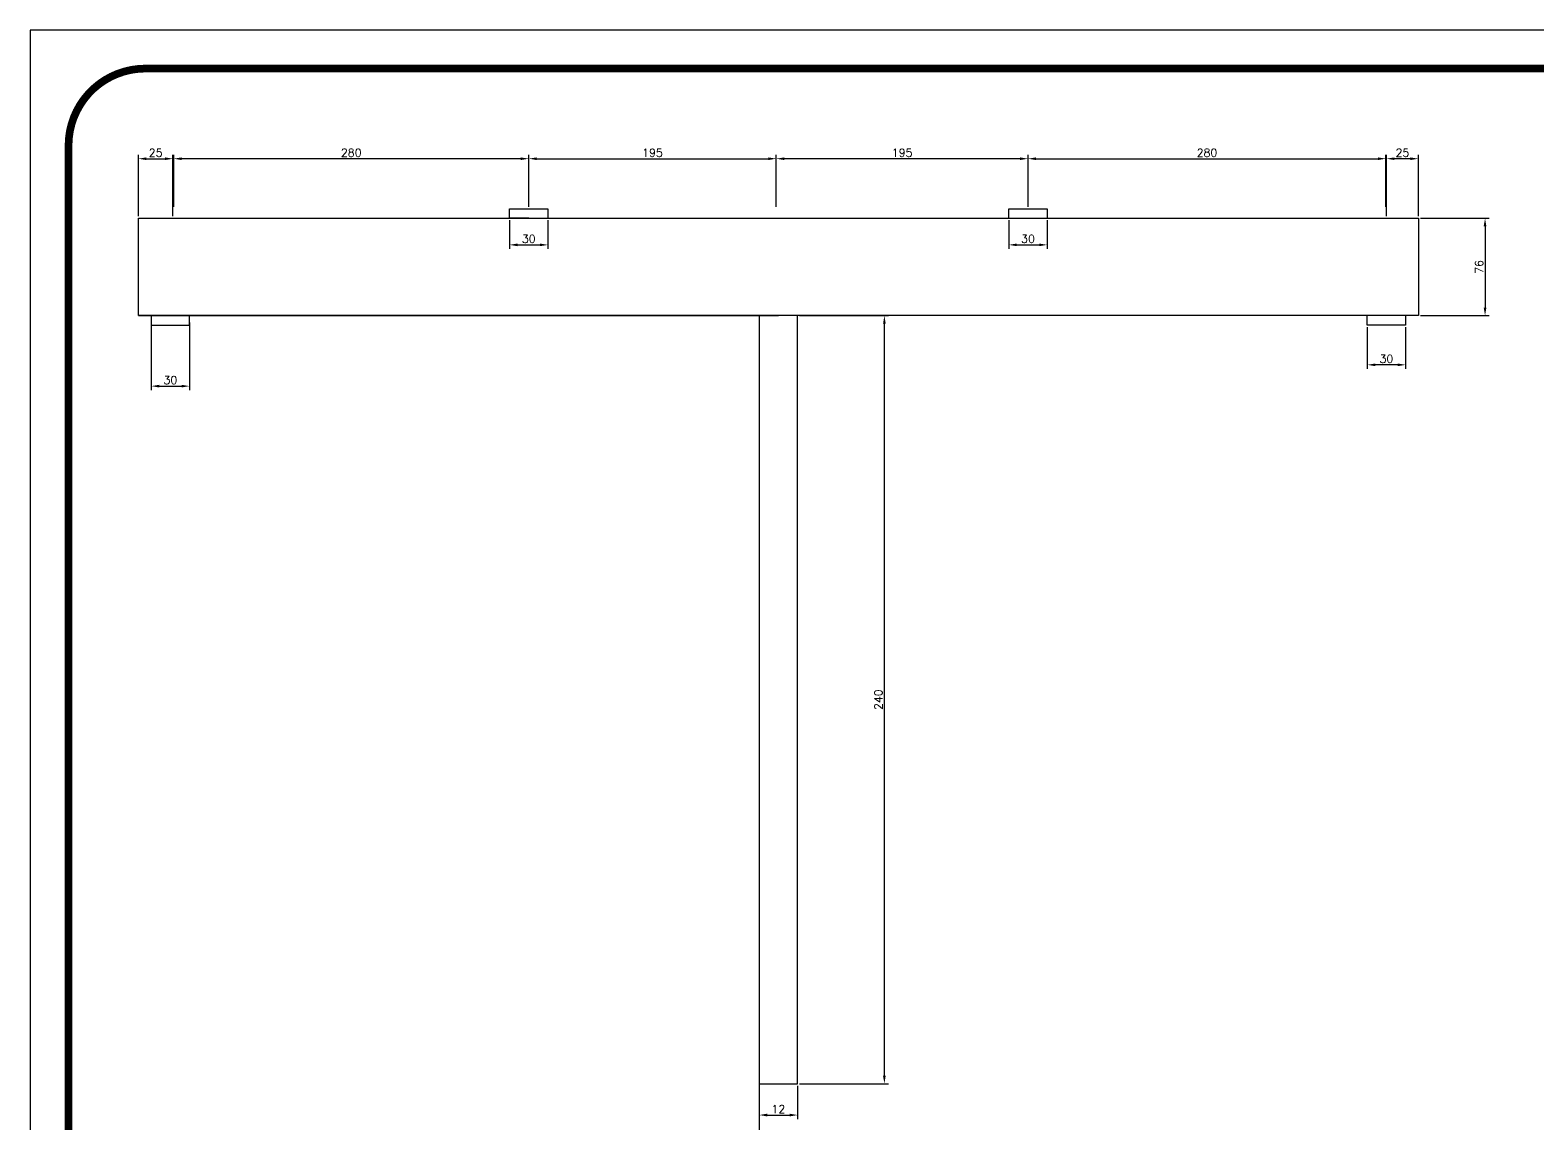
# Paper-space layout 'ISO A1' of a CAD drawing. Header units: millimetres. Extents: x -7 to 801, y 0 to 567.
# Drawn here: x 0 to 471.1, y 225.3 to 567 of the extents above; entities that cross this region are included whole.
import ezdxf
from ezdxf.enums import TextEntityAlignment as Align

# ---------------------------------------------------------------- set-up
doc = ezdxf.new("R2010")
doc.units = ezdxf.units.MM
doc.header["$MEASUREMENT"] = 0
doc.layers.add('Title Block', color=7, linetype='Continuous')
doc.styles.add('Roman', font='romans')
doc.styles.get("Standard").update_dxf_attribs({"font": 'simplex.shx'})
doc.dimstyles.new('ISO-25', dxfattribs={"dimtxt": 2.5, "dimasz": 2.5, "dimexe": 1.25, "dimexo": 0.625, "dimtad": 1, "dimtxsty": 'Standard', "dimcen": 2.5, "dimadec": 0, "dimazin": 0, "dimtfac": 1, "dimtmove": 0, "dimatfit": 3, "dimfxl": 1, "dimarcsym": 0})

# ---------------------------------------------------------------- blocks, each defined once
blk = doc.blocks.new('Title Block')
at = {"layer": 'Title Block'}
for p, q in [((0, 567), (0, 0)), ((801, 567), (0, 567))]:
    blk.add_line(p, q, dxfattribs=at)
at = {"layer": 'Title Block', "const_width": 2.4}
blk.add_lwpolyline([(789, 531, 0.414214), (765, 555), (36, 555, 0.414214), (12, 531), (12, 36, 0.414214), (36, 12), (765, 12, 0.414214), (789, 36)], format="xyb", close=True, dxfattribs=at)
at = {"layer": 'Title Block', "color": 0, "style": 'Roman', "flags": 8}
for tag, p in [('PROJECTNAME', (690.8, 105.93)), ('PROJECTADDRESS1', (690.8, 99.45)), ('PROJECTADDRESS2', (690.8, 92.97)), ('PROJECTADDRESS3', (690.8, 86.5))]:
    blk.add_attdef(tag, text='', height=4, dxfattribs=at).set_placement(p, align=Align.BOTTOM_LEFT)
for tag, p in [('PROJECTNAME', (711, 58.5)), ('DATE', (711, 46.5))]:
    blk.add_attdef(tag, text='', height=4, dxfattribs=at).set_placement(p, align=Align.MIDDLE_CENTER)
at = {"layer": 'Title Block', "color": 0, "style": 'Roman', "width": 0.75, "flags": 8}
blk.add_attdef('SHEETNO', text='', height=10, dxfattribs=at).set_placement((753, 48), align=Align.MIDDLE_CENTER)
at = {"layer": 'Title Block', "color": 0, "style": 'Roman'}
blk.add_attdef('SCALE', text='', height=4, dxfattribs=at).set_placement((711, 34.5), align=Align.MIDDLE_CENTER)
blk = doc.blocks.new('*D4')
at = {"color": 0, "lineweight": -2, "transparency": 16777216}
for p, q in [((37.82, 475.7), (37.82, 454.54)), ((49.82, 475.7), (49.82, 454.54)), ((40.32, 455.79), (47.32, 455.79))]:
    blk.add_line(p, q, dxfattribs=at)
at = {"color": 0, "transparency": 16777216}
for points in [[(40.32, 456.2), (40.32, 455.37), (37.82, 455.79)], [(47.32, 456.2), (47.32, 455.37), (49.82, 455.79)]]:
    blk.add_solid(points, dxfattribs=at)
at = {"layer": 'Defpoints', "color": 0, "transparency": 16777216}
for p in [(37.82, 476.33), (49.82, 476.33), (49.82, 455.79)]:
    blk.add_point(p, dxfattribs=at)
at = {"color": 0, "transparency": 16777216, "insert": (43.82, 457.66), "char_height": 2.5, "attachment_point": 5}
blk.add_mtext('30', dxfattribs=at)
blk = doc.blocks.new('*D22')
at = {"color": 0, "lineweight": -2, "transparency": 16777216}
for p, q in [((434.45, 508.23), (455.89, 508.23)), ((454.64, 505.73), (454.64, 480.33)), ((434.45, 477.83), (455.89, 477.83))]:
    blk.add_line(p, q, dxfattribs=at)
at = {"color": 0, "transparency": 16777216}
for points in [[(454.22, 505.73), (455.06, 505.73), (454.64, 508.23)], [(454.22, 480.33), (455.06, 480.33), (454.64, 477.83)]]:
    blk.add_solid(points, dxfattribs=at)
at = {"layer": 'Defpoints', "color": 0, "transparency": 16777216}
for p in [(433.82, 508.23), (433.82, 477.83), (454.64, 477.83)]:
    blk.add_point(p, dxfattribs=at)
at = {"color": 0, "transparency": 16777216, "insert": (452.77, 493.03), "char_height": 2.5, "attachment_point": 5, "rotation": 90}
blk.add_mtext('76', dxfattribs=at)
blk = doc.blocks.new('*D23')
at = {"color": 0, "lineweight": -2, "transparency": 16777216}
for p, q in [((240.45, 477.83), (268.19, 477.83)), ((266.94, 240.33), (266.94, 475.33)), ((240.45, 237.83), (268.19, 237.83))]:
    blk.add_line(p, q, dxfattribs=at)
at = {"color": 0, "transparency": 16777216}
for points in [[(266.52, 475.33), (267.35, 475.33), (266.94, 477.83)], [(266.52, 240.33), (267.35, 240.33), (266.94, 237.83)]]:
    blk.add_solid(points, dxfattribs=at)
at = {"layer": 'Defpoints', "color": 0, "transparency": 16777216}
for p in [(239.82, 477.83), (266.94, 477.83), (239.82, 237.83)]:
    blk.add_point(p, dxfattribs=at)
at = {"color": 0, "transparency": 16777216, "insert": (265.06, 357.83), "char_height": 2.5, "attachment_point": 5, "rotation": 90}
blk.add_mtext('240', dxfattribs=at)
blk = doc.blocks.new('*D24')
at = {"color": 0, "lineweight": -2, "transparency": 16777216}
for p, q in [((227.82, 237.2), (227.82, 226.81)), ((239.82, 237.2), (239.82, 226.81)), ((230.32, 228.06), (237.32, 228.06))]:
    blk.add_line(p, q, dxfattribs=at)
at = {"color": 0, "transparency": 16777216}
for points in [[(230.32, 228.48), (230.32, 227.64), (227.82, 228.06)], [(237.32, 228.48), (237.32, 227.64), (239.82, 228.06)]]:
    blk.add_solid(points, dxfattribs=at)
at = {"layer": 'Defpoints', "color": 0, "transparency": 16777216}
for p in [(227.82, 237.83), (239.82, 237.83), (239.82, 228.06)]:
    blk.add_point(p, dxfattribs=at)
at = {"color": 0, "transparency": 16777216, "insert": (233.82, 229.93), "char_height": 2.5, "attachment_point": 5}
blk.add_mtext('12', dxfattribs=at)
blk = doc.blocks.new('*D35')
at = {"color": 0, "lineweight": -2, "transparency": 16777216}
for p, q in [((417.82, 474.2), (417.82, 461.19)), ((429.82, 474.2), (429.82, 461.19)), ((427.32, 462.44), (420.32, 462.44))]:
    blk.add_line(p, q, dxfattribs=at)
at = {"color": 0, "transparency": 16777216}
for points in [[(420.32, 462.86), (420.32, 462.03), (417.82, 462.44)], [(427.32, 462.86), (427.32, 462.03), (429.82, 462.44)]]:
    blk.add_solid(points, dxfattribs=at)
at = {"layer": 'Defpoints', "color": 0, "transparency": 16777216}
for p in [(417.82, 474.83), (429.82, 474.83), (417.82, 462.44)]:
    blk.add_point(p, dxfattribs=at)
at = {"color": 0, "transparency": 16777216, "insert": (423.82, 464.32), "char_height": 2.5, "attachment_point": 5}
blk.add_mtext('30', dxfattribs=at)
blk = doc.blocks.new('*D38')
at = {"color": 0, "lineweight": -2, "transparency": 16777216}
for p, q in [((311.82, 511.85), (311.82, 528.09)), ((423.65, 511.85), (423.65, 528.09)), ((314.32, 526.84), (421.15, 526.84))]:
    blk.add_line(p, q, dxfattribs=at)
at = {"color": 0, "transparency": 16777216}
for points in [[(314.32, 527.25), (314.32, 526.42), (311.82, 526.84)], [(421.15, 527.25), (421.15, 526.42), (423.65, 526.84)]]:
    blk.add_solid(points, dxfattribs=at)
at = {"layer": 'Defpoints', "color": 0, "transparency": 16777216}
for p in [(423.65, 526.84), (311.82, 511.23), (423.65, 511.23)]:
    blk.add_point(p, dxfattribs=at)
at = {"color": 0, "transparency": 16777216, "insert": (367.74, 528.71), "char_height": 2.5, "attachment_point": 5}
blk.add_mtext('280', dxfattribs=at)
blk = doc.blocks.new('*D39')
at = {"color": 0, "lineweight": -2, "transparency": 16777216}
for p, q in [((233.14, 511.85), (233.14, 528.09)), ((311.82, 511.85), (311.82, 528.09)), ((309.32, 526.84), (235.64, 526.84))]:
    blk.add_line(p, q, dxfattribs=at)
at = {"color": 0, "transparency": 16777216}
for points in [[(235.64, 527.25), (235.64, 526.42), (233.14, 526.84)], [(309.32, 527.25), (309.32, 526.42), (311.82, 526.84)]]:
    blk.add_solid(points, dxfattribs=at)
at = {"layer": 'Defpoints', "color": 0, "transparency": 16777216}
for p in [(233.14, 526.84), (233.14, 511.23), (311.82, 511.23)]:
    blk.add_point(p, dxfattribs=at)
at = {"color": 0, "transparency": 16777216, "insert": (272.48, 528.71), "char_height": 2.5, "attachment_point": 5}
blk.add_mtext('195', dxfattribs=at)
blk = doc.blocks.new('*D40')
at = {"color": 0, "lineweight": -2, "transparency": 16777216}
for p, q in [((155.82, 511.85), (155.82, 528.09)), ((233.14, 511.85), (233.14, 528.09)), ((158.32, 526.84), (230.64, 526.84))]:
    blk.add_line(p, q, dxfattribs=at)
at = {"color": 0, "transparency": 16777216}
for points in [[(158.32, 527.25), (158.32, 526.42), (155.82, 526.84)], [(230.64, 527.25), (230.64, 526.42), (233.14, 526.84)]]:
    blk.add_solid(points, dxfattribs=at)
at = {"layer": 'Defpoints', "color": 0, "transparency": 16777216}
for p in [(233.14, 526.84), (155.82, 511.23), (233.14, 511.23)]:
    blk.add_point(p, dxfattribs=at)
at = {"color": 0, "transparency": 16777216, "insert": (194.48, 528.71), "char_height": 2.5, "attachment_point": 5}
blk.add_mtext('195', dxfattribs=at)
blk = doc.blocks.new('*D41')
at = {"color": 0, "lineweight": -2, "transparency": 16777216}
for p, q in [((44.85, 511.85), (44.85, 528.09)), ((155.82, 511.85), (155.82, 528.09)), ((153.32, 526.84), (47.35, 526.84))]:
    blk.add_line(p, q, dxfattribs=at)
at = {"color": 0, "transparency": 16777216}
for points in [[(47.35, 527.25), (47.35, 526.42), (44.85, 526.84)], [(153.32, 527.25), (153.32, 526.42), (155.82, 526.84)]]:
    blk.add_solid(points, dxfattribs=at)
at = {"layer": 'Defpoints', "color": 0, "transparency": 16777216}
for p in [(44.85, 526.84), (44.85, 511.23), (155.82, 511.23)]:
    blk.add_point(p, dxfattribs=at)
at = {"color": 0, "transparency": 16777216, "insert": (100.33, 528.71), "char_height": 2.5, "attachment_point": 5}
blk.add_mtext('280', dxfattribs=at)
blk = doc.blocks.new('*D42')
at = {"color": 0, "lineweight": -2, "transparency": 16777216}
for p, q in [((423.84, 508.85), (423.84, 528.09)), ((433.82, 508.85), (433.82, 528.09)), ((431.32, 526.84), (426.34, 526.84))]:
    blk.add_line(p, q, dxfattribs=at)
at = {"color": 0, "transparency": 16777216}
for points in [[(426.34, 527.25), (426.34, 526.42), (423.84, 526.84)], [(431.32, 527.25), (431.32, 526.42), (433.82, 526.84)]]:
    blk.add_solid(points, dxfattribs=at)
at = {"layer": 'Defpoints', "color": 0, "transparency": 16777216}
for p in [(423.84, 526.84), (423.84, 508.23), (433.82, 508.23)]:
    blk.add_point(p, dxfattribs=at)
at = {"color": 0, "transparency": 16777216, "insert": (428.83, 528.71), "char_height": 2.5, "attachment_point": 5}
blk.add_mtext('25', dxfattribs=at)
blk = doc.blocks.new('*D43')
at = {"color": 0, "lineweight": -2, "transparency": 16777216}
for p, q in [((149.82, 507.6), (149.82, 498.67)), ((161.82, 507.6), (161.82, 498.67)), ((152.32, 499.92), (159.32, 499.92))]:
    blk.add_line(p, q, dxfattribs=at)
at = {"color": 0, "transparency": 16777216}
for points in [[(152.32, 500.34), (152.32, 499.51), (149.82, 499.92)], [(159.32, 500.34), (159.32, 499.51), (161.82, 499.92)]]:
    blk.add_solid(points, dxfattribs=at)
at = {"layer": 'Defpoints', "color": 0, "transparency": 16777216}
for p in [(149.82, 508.23), (161.82, 508.23), (161.82, 499.92)]:
    blk.add_point(p, dxfattribs=at)
at = {"color": 0, "transparency": 16777216, "insert": (155.82, 501.8), "char_height": 2.5, "attachment_point": 5}
blk.add_mtext('30', dxfattribs=at)
blk = doc.blocks.new('*D44')
at = {"color": 0, "lineweight": -2, "transparency": 16777216}
for p, q in [((305.82, 507.6), (305.82, 498.67)), ((317.82, 507.6), (317.82, 498.67)), ((308.32, 499.92), (315.32, 499.92))]:
    blk.add_line(p, q, dxfattribs=at)
at = {"color": 0, "transparency": 16777216}
for points in [[(308.32, 500.34), (308.32, 499.51), (305.82, 499.92)], [(315.32, 500.34), (315.32, 499.51), (317.82, 499.92)]]:
    blk.add_solid(points, dxfattribs=at)
at = {"layer": 'Defpoints', "color": 0, "transparency": 16777216}
for p in [(305.82, 508.23), (317.82, 508.23), (317.82, 499.92)]:
    blk.add_point(p, dxfattribs=at)
at = {"color": 0, "transparency": 16777216, "insert": (311.82, 501.8), "char_height": 2.5, "attachment_point": 5}
blk.add_mtext('30', dxfattribs=at)
blk = doc.blocks.new('*D45')
at = {"color": 0, "lineweight": -2, "transparency": 16777216}
for p, q in [((33.82, 508.85), (33.82, 528.09)), ((44.61, 508.85), (44.61, 528.09)), ((36.32, 526.84), (42.11, 526.84))]:
    blk.add_line(p, q, dxfattribs=at)
at = {"color": 0, "transparency": 16777216}
for points in [[(36.32, 527.25), (36.32, 526.42), (33.82, 526.84)], [(42.11, 527.25), (42.11, 526.42), (44.61, 526.84)]]:
    blk.add_solid(points, dxfattribs=at)
at = {"layer": 'Defpoints', "color": 0, "transparency": 16777216}
for p in [(44.61, 526.84), (33.82, 508.23), (44.61, 508.23)]:
    blk.add_point(p, dxfattribs=at)
at = {"color": 0, "transparency": 16777216, "insert": (39.21, 528.71), "char_height": 2.5, "attachment_point": 5}
blk.add_mtext('25', dxfattribs=at)

psp = doc.layouts.new('ISO A1')

# ---------------------------------------------------------------- linework, layer by layer
for p, q in [((149.822, 508.228), (149.822, 511.228)), ((149.822, 511.228), (161.822, 511.228)), ((149.822, 511.228), (155.822, 511.228)), ((161.822, 511.228), (161.822, 508.228)), ((305.822, 508.228), (305.822, 511.228)), ((305.822, 511.228), (317.822, 511.228)), ((305.822, 511.228), (311.822, 511.228)), ((317.822, 511.228), (317.822, 508.228)), ((33.822, 508.228), (433.822, 508.228)), ((33.822, 477.828), (33.822, 508.228)), ((155.822, 508.228), (149.822, 508.228)), ((161.822, 508.228), (305.822, 508.228)), ((433.822, 508.228), (433.822, 477.828)), ((433.822, 477.828), (33.822, 477.828)), ((33.822, 477.828), (37.822, 477.828)), ((33.822, 477.828), (233.822, 477.828)), ((37.822, 477.828), (37.822, 476.328)), ((37.822, 476.328), (37.822, 474.828)), ((49.822, 474.828), (49.822, 477.828)), ((49.822, 477.828), (155.822, 477.828)), ((233.822, 477.828), (227.822, 477.828)), ((227.822, 477.828), (227.822, 237.828)), ((239.822, 237.828), (239.822, 477.828)), ((417.822, 474.828), (417.822, 477.828)), ((433.822, 477.828), (429.822, 477.828)), ((429.822, 477.828), (429.822, 474.828)), ((37.822, 474.828), (49.822, 474.828)), ((429.822, 474.828), (417.822, 474.828)), ((227.822, 237.828), (239.822, 237.828)), ((227.822, 237.828), (227.822, 178.107))]:
    psp.add_line(p, q)

# ---------------------------------------------------------------- block references
at = {"layer": 'Title Block'}
psp.add_blockref('Title Block', (0, 0), dxfattribs=at)

# ---------------------------------------------------------------- dimensions: what is measured, and where the dimension line sits
for base, p1, p2, text, picture, middle in [((44.605, 526.837), (33.822, 508.228), (44.605, 508.228), '25', '*D45', (39.214, 528.712)), ((44.846, 526.837), (155.822, 511.228), (44.846, 511.228), '280', '*D41', (100.334, 528.712)), ((233.139, 526.837), (155.822, 511.228), (233.139, 511.228), '195', '*D40', (194.481, 528.712)), ((233.139, 526.837), (311.822, 511.228), (233.139, 511.228), '195', '*D39', (272.481, 528.712)), ((423.653, 526.837), (311.822, 511.228), (423.653, 511.228), '280', '*D38', (367.737, 528.712)), ((423.837, 526.837), (433.822, 508.228), (423.837, 508.228), '25', '*D42', (428.829, 528.712)), ((161.822, 499.924), (149.822, 508.228), (161.822, 508.228), '30', '*D43', (155.822, 501.799)), ((317.822, 499.924), (305.822, 508.228), (317.822, 508.228), '30', '*D44', (311.822, 501.799)), ((49.822, 455.787), (37.822, 476.328), (49.822, 476.328), '30', '*D4', (43.822, 457.662)), ((417.822, 462.443), (429.822, 474.828), (417.822, 474.828), '30', '*D35', (423.822, 464.318))]:
    dim = psp.add_linear_dim(base=base, p1=p1, p2=p2, text=text, dimstyle='ISO-25')
    dim.commit()
    dim.dimension.update_dxf_attribs({"geometry": picture, "text_midpoint": middle})
dim = psp.add_linear_dim(base=(454.641, 477.828), p1=(433.822, 508.228), p2=(433.822, 477.828), angle=90, text='76', dimstyle='ISO-25')
dim.commit()
dim.dimension.update_dxf_attribs({"geometry": '*D22', "text_midpoint": (452.766, 493.028)})
dim = psp.add_linear_dim(base=(266.935, 477.828), p1=(239.822, 237.828), p2=(239.822, 477.828), angle=90, dimstyle='ISO-25')
dim.commit()
dim.dimension.update_dxf_attribs({"geometry": '*D23', "text_midpoint": (265.06, 357.828)})
dim = psp.add_linear_dim(base=(239.822, 228.059), p1=(227.822, 237.828), p2=(239.822, 237.828), dimstyle='ISO-25')
dim.commit()
dim.dimension.update_dxf_attribs({"geometry": '*D24', "text_midpoint": (233.822, 229.934)})

doc.saveas('drawing.dxf')
